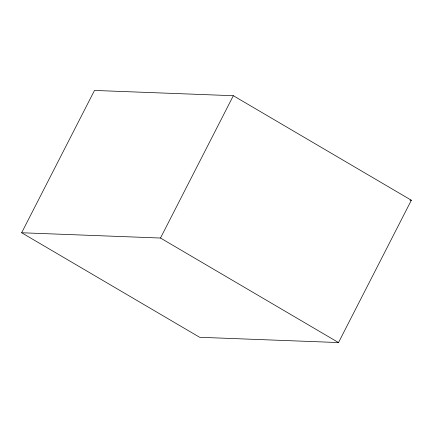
<?xml version="1.0" encoding="UTF-8"?>
<svg xmlns="http://www.w3.org/2000/svg" width="433" height="433" viewBox="0 0 433 433"><rect width="100%" height="100%" fill="white"/><g stroke="black" fill="none" stroke-linecap="round" stroke-linejoin="round"><path stroke-width="0.65" d="M21.65 232.759L94.491 90.443L233.333 95.715L411.35 200.241L338.509 342.557L199.667 337.285L21.65 232.759L160.491 238.036L338.509 342.557M160.491 238.036L233.333 95.715M410.002 200.187L411.35 200.241"/></g></svg>
